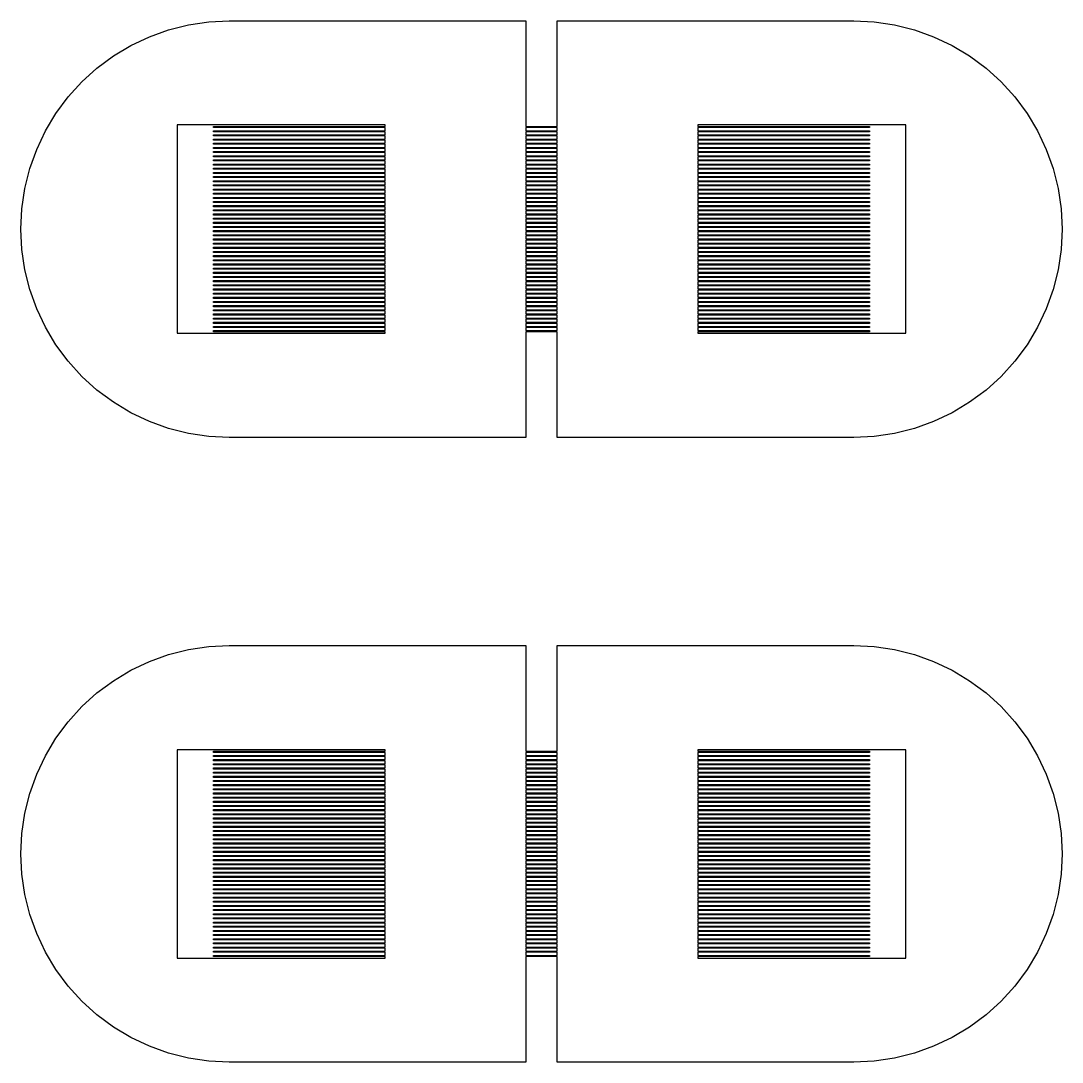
# Model space of a CAD drawing. Extents: x -16 to 83, y -18 to 83.
# Drawn here: x 36 to 46, y 18.5 to 28.5 of the extents above; entities that cross this region are included whole.
import ezdxf

# ---------------------------------------------------------------- set-up
doc = ezdxf.new("R2010")
doc.units = 0

msp = doc.modelspace()

# ---------------------------------------------------------------- linework, layer by layer
for p, q in [((37.804, 28.4904), (38, 28.5)), ((38, 28.5), (40.85, 28.5)), ((40.85, 28.5), (40.85, 27.485)), ((41.15, 27.485), (41.15, 28.5)), ((41.15, 28.5), (44, 28.5)), ((44, 28.5), (44.196, 28.4904)), ((37.2346, 28.3477), (37.4194, 28.4139)), ((37.4194, 28.4139), (37.6098, 28.4616)), ((37.6098, 28.4616), (37.804, 28.4904)), ((44.196, 28.4904), (44.3902, 28.4616)), ((44.3902, 28.4616), (44.5806, 28.4139)), ((44.5806, 28.4139), (44.7654, 28.3477)), ((37.0572, 28.2638), (37.2346, 28.3477)), ((44.7654, 28.3477), (44.9428, 28.2638)), ((36.8889, 28.1629), (37.0572, 28.2638)), ((44.9428, 28.2638), (45.1111, 28.1629)), ((36.7312, 28.046), (36.8889, 28.1629)), ((45.1111, 28.1629), (45.2688, 28.046)), ((36.5858, 27.9142), (36.7312, 28.046)), ((45.2688, 28.046), (45.4142, 27.9142)), ((36.454, 27.7688), (36.5858, 27.9142)), ((45.4142, 27.9142), (45.546, 27.7688)), ((36.3371, 27.6111), (36.454, 27.7688)), ((45.546, 27.7688), (45.6629, 27.6111)), ((36.2362, 27.4428), (36.3371, 27.6111)), ((45.6629, 27.6111), (45.7638, 27.4428)), ((39.5, 27.5), (37.5, 27.5)), ((37.5, 27.5), (37.5, 25.5)), ((39.5, 27.485), (39.5, 27.5)), ((44.5, 27.5), (42.5, 27.5)), ((42.5, 27.5), (42.5, 27.485)), ((44.5, 25.5), (44.5, 27.5)), ((36.1523, 27.2654), (36.2362, 27.4428)), ((37.85, 27.475), (37.85, 27.485)), ((37.85, 27.485), (39.5, 27.485)), ((39.5, 27.475), (37.85, 27.475)), ((37.85, 27.435), (37.85, 27.445)), ((37.85, 27.445), (39.5, 27.445)), ((39.5, 27.435), (37.85, 27.435)), ((37.85, 27.395), (37.85, 27.405)), ((37.85, 27.405), (39.5, 27.405)), ((39.5, 27.445), (39.5, 27.475)), ((39.5, 27.405), (39.5, 27.435)), ((40.85, 27.485), (41.15, 27.485)), ((41.15, 27.475), (40.85, 27.475)), ((40.85, 27.475), (40.85, 27.445)), ((40.85, 27.445), (41.15, 27.445)), ((41.15, 27.435), (40.85, 27.435)), ((40.85, 27.435), (40.85, 27.405)), ((40.85, 27.405), (41.15, 27.405)), ((41.15, 27.445), (41.15, 27.475)), ((41.15, 27.405), (41.15, 27.435)), ((42.5, 27.485), (44.15, 27.485)), ((44.15, 27.475), (42.5, 27.475)), ((42.5, 27.475), (42.5, 27.445)), ((42.5, 27.445), (44.15, 27.445)), ((44.15, 27.435), (42.5, 27.435)), ((42.5, 27.435), (42.5, 27.405)), ((42.5, 27.405), (44.15, 27.405)), ((44.15, 27.485), (44.15, 27.475)), ((44.15, 27.445), (44.15, 27.435)), ((44.15, 27.405), (44.15, 27.395)), ((45.7638, 27.4428), (45.8477, 27.2654)), ((39.5, 27.395), (37.85, 27.395)), ((37.85, 27.355), (37.85, 27.365)), ((37.85, 27.365), (39.5, 27.365)), ((39.5, 27.355), (37.85, 27.355)), ((37.85, 27.315), (37.85, 27.325)), ((37.85, 27.325), (39.5, 27.325)), ((39.5, 27.315), (37.85, 27.315)), ((39.5, 27.365), (39.5, 27.395)), ((39.5, 27.325), (39.5, 27.355)), ((39.5, 27.285), (39.5, 27.315)), ((41.15, 27.395), (40.85, 27.395)), ((40.85, 27.395), (40.85, 27.365)), ((40.85, 27.365), (41.15, 27.365)), ((41.15, 27.355), (40.85, 27.355)), ((40.85, 27.355), (40.85, 27.325)), ((40.85, 27.325), (41.15, 27.325)), ((41.15, 27.315), (40.85, 27.315)), ((40.85, 27.315), (40.85, 27.285)), ((41.15, 27.365), (41.15, 27.395)), ((41.15, 27.325), (41.15, 27.355)), ((41.15, 27.285), (41.15, 27.315)), ((44.15, 27.395), (42.5, 27.395)), ((42.5, 27.395), (42.5, 27.365)), ((42.5, 27.365), (44.15, 27.365)), ((44.15, 27.355), (42.5, 27.355)), ((42.5, 27.355), (42.5, 27.325)), ((42.5, 27.325), (44.15, 27.325)), ((44.15, 27.315), (42.5, 27.315)), ((42.5, 27.315), (42.5, 27.285)), ((44.15, 27.365), (44.15, 27.355)), ((44.15, 27.325), (44.15, 27.315)), ((36.0861, 27.0806), (36.1523, 27.2654)), ((37.85, 27.275), (37.85, 27.285)), ((37.85, 27.285), (39.5, 27.285)), ((39.5, 27.275), (37.85, 27.275)), ((37.85, 27.235), (37.85, 27.245)), ((37.85, 27.245), (39.5, 27.245)), ((39.5, 27.235), (37.85, 27.235)), ((37.85, 27.195), (37.85, 27.205)), ((37.85, 27.205), (39.5, 27.205)), ((39.5, 27.245), (39.5, 27.275)), ((39.5, 27.205), (39.5, 27.235)), ((40.85, 27.285), (41.15, 27.285)), ((41.15, 27.275), (40.85, 27.275)), ((40.85, 27.275), (40.85, 27.245)), ((40.85, 27.245), (41.15, 27.245)), ((41.15, 27.235), (40.85, 27.235)), ((40.85, 27.235), (40.85, 27.205)), ((40.85, 27.205), (41.15, 27.205)), ((41.15, 27.245), (41.15, 27.275)), ((41.15, 27.205), (41.15, 27.235)), ((42.5, 27.285), (44.15, 27.285)), ((44.15, 27.275), (42.5, 27.275)), ((42.5, 27.275), (42.5, 27.245)), ((42.5, 27.245), (44.15, 27.245)), ((44.15, 27.235), (42.5, 27.235)), ((42.5, 27.235), (42.5, 27.205)), ((42.5, 27.205), (44.15, 27.205)), ((44.15, 27.285), (44.15, 27.275)), ((44.15, 27.245), (44.15, 27.235)), ((44.15, 27.205), (44.15, 27.195)), ((45.8477, 27.2654), (45.9139, 27.0806)), ((39.5, 27.195), (37.85, 27.195)), ((37.85, 27.155), (37.85, 27.165)), ((37.85, 27.165), (39.5, 27.165)), ((39.5, 27.155), (37.85, 27.155)), ((37.85, 27.115), (37.85, 27.125)), ((37.85, 27.125), (39.5, 27.125)), ((39.5, 27.115), (37.85, 27.115)), ((39.5, 27.165), (39.5, 27.195)), ((39.5, 27.125), (39.5, 27.155)), ((39.5, 27.085), (39.5, 27.115)), ((41.15, 27.195), (40.85, 27.195)), ((40.85, 27.195), (40.85, 27.165)), ((40.85, 27.165), (41.15, 27.165)), ((41.15, 27.155), (40.85, 27.155)), ((40.85, 27.155), (40.85, 27.125)), ((40.85, 27.125), (41.15, 27.125)), ((41.15, 27.115), (40.85, 27.115)), ((40.85, 27.115), (40.85, 27.085)), ((41.15, 27.165), (41.15, 27.195)), ((41.15, 27.125), (41.15, 27.155)), ((41.15, 27.085), (41.15, 27.115)), ((44.15, 27.195), (42.5, 27.195)), ((42.5, 27.195), (42.5, 27.165)), ((42.5, 27.165), (44.15, 27.165)), ((44.15, 27.155), (42.5, 27.155)), ((42.5, 27.155), (42.5, 27.125)), ((42.5, 27.125), (44.15, 27.125)), ((44.15, 27.115), (42.5, 27.115)), ((42.5, 27.115), (42.5, 27.085)), ((44.15, 27.165), (44.15, 27.155)), ((44.15, 27.125), (44.15, 27.115)), ((36.0384, 26.8902), (36.0861, 27.0806)), ((37.85, 27.075), (37.85, 27.085)), ((37.85, 27.085), (39.5, 27.085)), ((39.5, 27.075), (37.85, 27.075)), ((37.85, 27.035), (37.85, 27.045)), ((37.85, 27.045), (39.5, 27.045)), ((39.5, 27.035), (37.85, 27.035)), ((37.85, 26.995), (37.85, 27.005)), ((37.85, 27.005), (39.5, 27.005)), ((39.5, 27.045), (39.5, 27.075)), ((39.5, 27.005), (39.5, 27.035)), ((40.85, 27.085), (41.15, 27.085)), ((41.15, 27.075), (40.85, 27.075)), ((40.85, 27.075), (40.85, 27.045)), ((40.85, 27.045), (41.15, 27.045)), ((41.15, 27.035), (40.85, 27.035)), ((40.85, 27.035), (40.85, 27.005)), ((40.85, 27.005), (41.15, 27.005)), ((41.15, 27.045), (41.15, 27.075)), ((41.15, 27.005), (41.15, 27.035)), ((42.5, 27.085), (44.15, 27.085)), ((44.15, 27.075), (42.5, 27.075)), ((42.5, 27.075), (42.5, 27.045)), ((42.5, 27.045), (44.15, 27.045)), ((44.15, 27.035), (42.5, 27.035)), ((42.5, 27.035), (42.5, 27.005)), ((42.5, 27.005), (44.15, 27.005)), ((44.15, 27.085), (44.15, 27.075)), ((44.15, 27.045), (44.15, 27.035)), ((44.15, 27.005), (44.15, 26.995)), ((45.9139, 27.0806), (45.9616, 26.8902)), ((39.5, 26.995), (37.85, 26.995)), ((37.85, 26.955), (37.85, 26.965)), ((37.85, 26.965), (39.5, 26.965)), ((39.5, 26.955), (37.85, 26.955)), ((37.85, 26.915), (37.85, 26.925)), ((37.85, 26.925), (39.5, 26.925)), ((39.5, 26.915), (37.85, 26.915)), ((39.5, 26.965), (39.5, 26.995)), ((39.5, 26.925), (39.5, 26.955)), ((39.5, 26.885), (39.5, 26.915)), ((41.15, 26.995), (40.85, 26.995)), ((40.85, 26.995), (40.85, 26.965)), ((40.85, 26.965), (41.15, 26.965)), ((41.15, 26.955), (40.85, 26.955)), ((40.85, 26.955), (40.85, 26.925)), ((40.85, 26.925), (41.15, 26.925)), ((41.15, 26.915), (40.85, 26.915)), ((40.85, 26.915), (40.85, 26.885)), ((41.15, 26.965), (41.15, 26.995)), ((41.15, 26.925), (41.15, 26.955)), ((41.15, 26.885), (41.15, 26.915)), ((44.15, 26.995), (42.5, 26.995)), ((42.5, 26.995), (42.5, 26.965)), ((42.5, 26.965), (44.15, 26.965)), ((44.15, 26.955), (42.5, 26.955)), ((42.5, 26.955), (42.5, 26.925)), ((42.5, 26.925), (44.15, 26.925)), ((44.15, 26.915), (42.5, 26.915)), ((42.5, 26.915), (42.5, 26.885)), ((44.15, 26.965), (44.15, 26.955)), ((44.15, 26.925), (44.15, 26.915)), ((36.0096, 26.696), (36.0384, 26.8902)), ((37.85, 26.875), (37.85, 26.885)), ((37.85, 26.885), (39.5, 26.885)), ((39.5, 26.875), (37.85, 26.875)), ((37.85, 26.835), (37.85, 26.845)), ((37.85, 26.845), (39.5, 26.845)), ((39.5, 26.835), (37.85, 26.835)), ((37.85, 26.795), (37.85, 26.805)), ((37.85, 26.805), (39.5, 26.805)), ((39.5, 26.845), (39.5, 26.875)), ((39.5, 26.805), (39.5, 26.835)), ((40.85, 26.885), (41.15, 26.885)), ((41.15, 26.875), (40.85, 26.875)), ((40.85, 26.875), (40.85, 26.845)), ((40.85, 26.845), (41.15, 26.845)), ((41.15, 26.835), (40.85, 26.835)), ((40.85, 26.835), (40.85, 26.805)), ((40.85, 26.805), (41.15, 26.805)), ((41.15, 26.845), (41.15, 26.875)), ((41.15, 26.805), (41.15, 26.835)), ((42.5, 26.885), (44.15, 26.885)), ((44.15, 26.875), (42.5, 26.875)), ((42.5, 26.875), (42.5, 26.845)), ((42.5, 26.845), (44.15, 26.845)), ((44.15, 26.835), (42.5, 26.835)), ((42.5, 26.835), (42.5, 26.805)), ((42.5, 26.805), (44.15, 26.805)), ((44.15, 26.885), (44.15, 26.875)), ((44.15, 26.845), (44.15, 26.835)), ((44.15, 26.805), (44.15, 26.795)), ((45.9616, 26.8902), (45.9904, 26.696)), ((39.5, 26.795), (37.85, 26.795)), ((37.85, 26.755), (37.85, 26.765)), ((37.85, 26.765), (39.5, 26.765)), ((39.5, 26.755), (37.85, 26.755)), ((37.85, 26.715), (37.85, 26.725)), ((37.85, 26.725), (39.5, 26.725)), ((39.5, 26.715), (37.85, 26.715)), ((39.5, 26.765), (39.5, 26.795)), ((39.5, 26.725), (39.5, 26.755)), ((39.5, 26.685), (39.5, 26.715)), ((41.15, 26.795), (40.85, 26.795)), ((40.85, 26.795), (40.85, 26.765)), ((40.85, 26.765), (41.15, 26.765)), ((41.15, 26.755), (40.85, 26.755)), ((40.85, 26.755), (40.85, 26.725)), ((40.85, 26.725), (41.15, 26.725)), ((41.15, 26.715), (40.85, 26.715)), ((40.85, 26.715), (40.85, 26.685)), ((41.15, 26.765), (41.15, 26.795)), ((41.15, 26.725), (41.15, 26.755)), ((41.15, 26.685), (41.15, 26.715)), ((44.15, 26.795), (42.5, 26.795)), ((42.5, 26.795), (42.5, 26.765)), ((42.5, 26.765), (44.15, 26.765)), ((44.15, 26.755), (42.5, 26.755)), ((42.5, 26.755), (42.5, 26.725)), ((42.5, 26.725), (44.15, 26.725)), ((44.15, 26.715), (42.5, 26.715)), ((42.5, 26.715), (42.5, 26.685)), ((44.15, 26.765), (44.15, 26.755)), ((44.15, 26.725), (44.15, 26.715)), ((36, 26.5), (36.0096, 26.696)), ((37.85, 26.675), (37.85, 26.685)), ((37.85, 26.685), (39.5, 26.685)), ((39.5, 26.675), (37.85, 26.675)), ((37.85, 26.635), (37.85, 26.645)), ((37.85, 26.645), (39.5, 26.645)), ((39.5, 26.635), (37.85, 26.635)), ((37.85, 26.595), (37.85, 26.605)), ((37.85, 26.605), (39.5, 26.605)), ((39.5, 26.645), (39.5, 26.675)), ((39.5, 26.605), (39.5, 26.635)), ((40.85, 26.685), (41.15, 26.685)), ((41.15, 26.675), (40.85, 26.675)), ((40.85, 26.675), (40.85, 26.645)), ((40.85, 26.645), (41.15, 26.645)), ((41.15, 26.635), (40.85, 26.635)), ((40.85, 26.635), (40.85, 26.605)), ((40.85, 26.605), (41.15, 26.605)), ((41.15, 26.645), (41.15, 26.675)), ((41.15, 26.605), (41.15, 26.635)), ((42.5, 26.685), (44.15, 26.685)), ((44.15, 26.675), (42.5, 26.675)), ((42.5, 26.675), (42.5, 26.645)), ((42.5, 26.645), (44.15, 26.645)), ((44.15, 26.635), (42.5, 26.635)), ((42.5, 26.635), (42.5, 26.605)), ((42.5, 26.605), (44.15, 26.605)), ((44.15, 26.685), (44.15, 26.675)), ((44.15, 26.645), (44.15, 26.635)), ((44.15, 26.605), (44.15, 26.595)), ((45.9904, 26.696), (46, 26.5)), ((36.0096, 26.304), (36, 26.5)), ((39.5, 26.595), (37.85, 26.595)), ((37.85, 26.555), (37.85, 26.565)), ((37.85, 26.565), (39.5, 26.565)), ((39.5, 26.555), (37.85, 26.555)), ((37.85, 26.515), (37.85, 26.525)), ((37.85, 26.525), (39.5, 26.525)), ((39.5, 26.515), (37.85, 26.515)), ((39.5, 26.565), (39.5, 26.595)), ((39.5, 26.525), (39.5, 26.555)), ((39.5, 26.485), (39.5, 26.515)), ((41.15, 26.595), (40.85, 26.595)), ((40.85, 26.595), (40.85, 26.565)), ((40.85, 26.565), (41.15, 26.565)), ((41.15, 26.555), (40.85, 26.555)), ((40.85, 26.555), (40.85, 26.525)), ((40.85, 26.525), (41.15, 26.525)), ((41.15, 26.515), (40.85, 26.515)), ((40.85, 26.515), (40.85, 26.485)), ((41.15, 26.565), (41.15, 26.595)), ((41.15, 26.525), (41.15, 26.555)), ((41.15, 26.485), (41.15, 26.515)), ((44.15, 26.595), (42.5, 26.595)), ((42.5, 26.595), (42.5, 26.565)), ((42.5, 26.565), (44.15, 26.565)), ((44.15, 26.555), (42.5, 26.555)), ((42.5, 26.555), (42.5, 26.525)), ((42.5, 26.525), (44.15, 26.525)), ((44.15, 26.515), (42.5, 26.515)), ((42.5, 26.515), (42.5, 26.485)), ((44.15, 26.565), (44.15, 26.555)), ((44.15, 26.525), (44.15, 26.515)), ((46, 26.5), (45.9904, 26.304)), ((37.85, 26.475), (37.85, 26.485)), ((37.85, 26.485), (39.5, 26.485)), ((39.5, 26.475), (37.85, 26.475)), ((37.85, 26.435), (37.85, 26.445)), ((37.85, 26.445), (39.5, 26.445)), ((39.5, 26.435), (37.85, 26.435)), ((37.85, 26.395), (37.85, 26.405)), ((37.85, 26.405), (39.5, 26.405)), ((39.5, 26.445), (39.5, 26.475)), ((39.5, 26.405), (39.5, 26.435)), ((40.85, 26.485), (41.15, 26.485)), ((41.15, 26.475), (40.85, 26.475)), ((40.85, 26.475), (40.85, 26.445)), ((40.85, 26.445), (41.15, 26.445)), ((41.15, 26.435), (40.85, 26.435)), ((40.85, 26.435), (40.85, 26.405)), ((40.85, 26.405), (41.15, 26.405)), ((41.15, 26.445), (41.15, 26.475)), ((41.15, 26.405), (41.15, 26.435)), ((42.5, 26.485), (44.15, 26.485)), ((44.15, 26.475), (42.5, 26.475)), ((42.5, 26.475), (42.5, 26.445)), ((42.5, 26.445), (44.15, 26.445)), ((44.15, 26.435), (42.5, 26.435)), ((42.5, 26.435), (42.5, 26.405)), ((42.5, 26.405), (44.15, 26.405)), ((44.15, 26.485), (44.15, 26.475)), ((44.15, 26.445), (44.15, 26.435)), ((44.15, 26.405), (44.15, 26.395)), ((36.0384, 26.1098), (36.0096, 26.304)), ((39.5, 26.395), (37.85, 26.395)), ((37.85, 26.355), (37.85, 26.365)), ((37.85, 26.365), (39.5, 26.365)), ((39.5, 26.355), (37.85, 26.355)), ((37.85, 26.315), (37.85, 26.325)), ((37.85, 26.325), (39.5, 26.325)), ((39.5, 26.315), (37.85, 26.315)), ((39.5, 26.365), (39.5, 26.395)), ((39.5, 26.325), (39.5, 26.355)), ((39.5, 26.285), (39.5, 26.315)), ((41.15, 26.395), (40.85, 26.395)), ((40.85, 26.395), (40.85, 26.365)), ((40.85, 26.365), (41.15, 26.365)), ((41.15, 26.355), (40.85, 26.355)), ((40.85, 26.355), (40.85, 26.325)), ((40.85, 26.325), (41.15, 26.325)), ((41.15, 26.315), (40.85, 26.315)), ((40.85, 26.315), (40.85, 26.285)), ((41.15, 26.365), (41.15, 26.395)), ((41.15, 26.325), (41.15, 26.355)), ((41.15, 26.285), (41.15, 26.315)), ((44.15, 26.395), (42.5, 26.395)), ((42.5, 26.395), (42.5, 26.365)), ((42.5, 26.365), (44.15, 26.365)), ((44.15, 26.355), (42.5, 26.355)), ((42.5, 26.355), (42.5, 26.325)), ((42.5, 26.325), (44.15, 26.325)), ((44.15, 26.315), (42.5, 26.315)), ((42.5, 26.315), (42.5, 26.285)), ((44.15, 26.365), (44.15, 26.355)), ((44.15, 26.325), (44.15, 26.315)), ((45.9904, 26.304), (45.9616, 26.1098)), ((37.85, 26.275), (37.85, 26.285)), ((37.85, 26.285), (39.5, 26.285)), ((39.5, 26.275), (37.85, 26.275)), ((37.85, 26.235), (37.85, 26.245)), ((37.85, 26.245), (39.5, 26.245)), ((39.5, 26.235), (37.85, 26.235)), ((37.85, 26.195), (37.85, 26.205)), ((37.85, 26.205), (39.5, 26.205)), ((39.5, 26.245), (39.5, 26.275)), ((39.5, 26.205), (39.5, 26.235)), ((40.85, 26.285), (41.15, 26.285)), ((41.15, 26.275), (40.85, 26.275)), ((40.85, 26.275), (40.85, 26.245)), ((40.85, 26.245), (41.15, 26.245)), ((41.15, 26.235), (40.85, 26.235)), ((40.85, 26.235), (40.85, 26.205)), ((40.85, 26.205), (41.15, 26.205)), ((41.15, 26.245), (41.15, 26.275)), ((41.15, 26.205), (41.15, 26.235)), ((42.5, 26.285), (44.15, 26.285)), ((44.15, 26.275), (42.5, 26.275)), ((42.5, 26.275), (42.5, 26.245)), ((42.5, 26.245), (44.15, 26.245)), ((44.15, 26.235), (42.5, 26.235)), ((42.5, 26.235), (42.5, 26.205)), ((42.5, 26.205), (44.15, 26.205)), ((44.15, 26.285), (44.15, 26.275)), ((44.15, 26.245), (44.15, 26.235)), ((44.15, 26.205), (44.15, 26.195)), ((36.0861, 25.9194), (36.0384, 26.1098)), ((39.5, 26.195), (37.85, 26.195)), ((37.85, 26.155), (37.85, 26.165)), ((37.85, 26.165), (39.5, 26.165)), ((39.5, 26.155), (37.85, 26.155)), ((37.85, 26.115), (37.85, 26.125)), ((37.85, 26.125), (39.5, 26.125)), ((39.5, 26.115), (37.85, 26.115)), ((39.5, 26.165), (39.5, 26.195)), ((39.5, 26.125), (39.5, 26.155)), ((39.5, 26.085), (39.5, 26.115)), ((41.15, 26.195), (40.85, 26.195)), ((40.85, 26.195), (40.85, 26.165)), ((40.85, 26.165), (41.15, 26.165)), ((41.15, 26.155), (40.85, 26.155)), ((40.85, 26.155), (40.85, 26.125)), ((40.85, 26.125), (41.15, 26.125)), ((41.15, 26.115), (40.85, 26.115)), ((40.85, 26.115), (40.85, 26.085)), ((41.15, 26.165), (41.15, 26.195)), ((41.15, 26.125), (41.15, 26.155)), ((41.15, 26.085), (41.15, 26.115)), ((44.15, 26.195), (42.5, 26.195)), ((42.5, 26.195), (42.5, 26.165)), ((42.5, 26.165), (44.15, 26.165)), ((44.15, 26.155), (42.5, 26.155)), ((42.5, 26.155), (42.5, 26.125)), ((42.5, 26.125), (44.15, 26.125)), ((44.15, 26.115), (42.5, 26.115)), ((42.5, 26.115), (42.5, 26.085)), ((44.15, 26.165), (44.15, 26.155)), ((44.15, 26.125), (44.15, 26.115)), ((45.9616, 26.1098), (45.9139, 25.9194)), ((37.85, 26.075), (37.85, 26.085)), ((37.85, 26.085), (39.5, 26.085)), ((39.5, 26.075), (37.85, 26.075)), ((37.85, 26.035), (37.85, 26.045)), ((37.85, 26.045), (39.5, 26.045)), ((39.5, 26.035), (37.85, 26.035)), ((37.85, 25.995), (37.85, 26.005)), ((37.85, 26.005), (39.5, 26.005)), ((39.5, 26.045), (39.5, 26.075)), ((39.5, 26.005), (39.5, 26.035)), ((40.85, 26.085), (41.15, 26.085)), ((41.15, 26.075), (40.85, 26.075)), ((40.85, 26.075), (40.85, 26.045)), ((40.85, 26.045), (41.15, 26.045)), ((41.15, 26.035), (40.85, 26.035)), ((40.85, 26.035), (40.85, 26.005)), ((40.85, 26.005), (41.15, 26.005)), ((41.15, 26.045), (41.15, 26.075)), ((41.15, 26.005), (41.15, 26.035)), ((42.5, 26.085), (44.15, 26.085)), ((44.15, 26.075), (42.5, 26.075)), ((42.5, 26.075), (42.5, 26.045)), ((42.5, 26.045), (44.15, 26.045)), ((44.15, 26.035), (42.5, 26.035)), ((42.5, 26.035), (42.5, 26.005)), ((42.5, 26.005), (44.15, 26.005)), ((44.15, 26.085), (44.15, 26.075)), ((44.15, 26.045), (44.15, 26.035)), ((44.15, 26.005), (44.15, 25.995)), ((36.1523, 25.7346), (36.0861, 25.9194)), ((39.5, 25.995), (37.85, 25.995)), ((37.85, 25.955), (37.85, 25.965)), ((37.85, 25.965), (39.5, 25.965)), ((39.5, 25.955), (37.85, 25.955)), ((37.85, 25.915), (37.85, 25.925)), ((37.85, 25.925), (39.5, 25.925)), ((39.5, 25.915), (37.85, 25.915)), ((39.5, 25.965), (39.5, 25.995)), ((39.5, 25.925), (39.5, 25.955)), ((39.5, 25.885), (39.5, 25.915)), ((41.15, 25.995), (40.85, 25.995)), ((40.85, 25.995), (40.85, 25.965)), ((40.85, 25.965), (41.15, 25.965)), ((41.15, 25.955), (40.85, 25.955)), ((40.85, 25.955), (40.85, 25.925)), ((40.85, 25.925), (41.15, 25.925)), ((41.15, 25.915), (40.85, 25.915)), ((40.85, 25.915), (40.85, 25.885)), ((41.15, 25.965), (41.15, 25.995)), ((41.15, 25.925), (41.15, 25.955)), ((41.15, 25.885), (41.15, 25.915)), ((44.15, 25.995), (42.5, 25.995)), ((42.5, 25.995), (42.5, 25.965)), ((42.5, 25.965), (44.15, 25.965)), ((44.15, 25.955), (42.5, 25.955)), ((42.5, 25.955), (42.5, 25.925)), ((42.5, 25.925), (44.15, 25.925)), ((44.15, 25.915), (42.5, 25.915)), ((42.5, 25.915), (42.5, 25.885)), ((44.15, 25.965), (44.15, 25.955)), ((44.15, 25.925), (44.15, 25.915)), ((45.9139, 25.9194), (45.8477, 25.7346)), ((37.85, 25.875), (37.85, 25.885)), ((37.85, 25.885), (39.5, 25.885)), ((39.5, 25.875), (37.85, 25.875)), ((37.85, 25.835), (37.85, 25.845)), ((37.85, 25.845), (39.5, 25.845)), ((39.5, 25.835), (37.85, 25.835)), ((37.85, 25.795), (37.85, 25.805)), ((37.85, 25.805), (39.5, 25.805)), ((39.5, 25.845), (39.5, 25.875)), ((39.5, 25.805), (39.5, 25.835)), ((40.85, 25.885), (41.15, 25.885)), ((41.15, 25.875), (40.85, 25.875)), ((40.85, 25.875), (40.85, 25.845)), ((40.85, 25.845), (41.15, 25.845)), ((41.15, 25.835), (40.85, 25.835)), ((40.85, 25.835), (40.85, 25.805)), ((40.85, 25.805), (41.15, 25.805)), ((41.15, 25.845), (41.15, 25.875)), ((41.15, 25.805), (41.15, 25.835)), ((42.5, 25.885), (44.15, 25.885)), ((44.15, 25.875), (42.5, 25.875)), ((42.5, 25.875), (42.5, 25.845)), ((42.5, 25.845), (44.15, 25.845)), ((44.15, 25.835), (42.5, 25.835)), ((42.5, 25.835), (42.5, 25.805)), ((42.5, 25.805), (44.15, 25.805)), ((44.15, 25.885), (44.15, 25.875)), ((44.15, 25.845), (44.15, 25.835)), ((44.15, 25.805), (44.15, 25.795)), ((36.2362, 25.5572), (36.1523, 25.7346)), ((39.5, 25.795), (37.85, 25.795)), ((37.85, 25.755), (37.85, 25.765)), ((37.85, 25.765), (39.5, 25.765)), ((39.5, 25.755), (37.85, 25.755)), ((37.85, 25.715), (37.85, 25.725)), ((37.85, 25.725), (39.5, 25.725)), ((39.5, 25.715), (37.85, 25.715)), ((39.5, 25.765), (39.5, 25.795)), ((39.5, 25.725), (39.5, 25.755)), ((39.5, 25.685), (39.5, 25.715)), ((41.15, 25.795), (40.85, 25.795)), ((40.85, 25.795), (40.85, 25.765)), ((40.85, 25.765), (41.15, 25.765)), ((41.15, 25.755), (40.85, 25.755)), ((40.85, 25.755), (40.85, 25.725)), ((40.85, 25.725), (41.15, 25.725)), ((41.15, 25.715), (40.85, 25.715)), ((40.85, 25.715), (40.85, 25.685)), ((41.15, 25.765), (41.15, 25.795)), ((41.15, 25.725), (41.15, 25.755)), ((41.15, 25.685), (41.15, 25.715)), ((44.15, 25.795), (42.5, 25.795)), ((42.5, 25.795), (42.5, 25.765)), ((42.5, 25.765), (44.15, 25.765)), ((44.15, 25.755), (42.5, 25.755)), ((42.5, 25.755), (42.5, 25.725)), ((42.5, 25.725), (44.15, 25.725)), ((44.15, 25.715), (42.5, 25.715)), ((42.5, 25.715), (42.5, 25.685)), ((44.15, 25.765), (44.15, 25.755)), ((44.15, 25.725), (44.15, 25.715)), ((45.8477, 25.7346), (45.7638, 25.5572)), ((37.85, 25.675), (37.85, 25.685)), ((37.85, 25.685), (39.5, 25.685)), ((39.5, 25.675), (37.85, 25.675)), ((37.85, 25.635), (37.85, 25.645)), ((37.85, 25.645), (39.5, 25.645)), ((39.5, 25.635), (37.85, 25.635)), ((37.85, 25.595), (37.85, 25.605)), ((37.85, 25.605), (39.5, 25.605)), ((39.5, 25.645), (39.5, 25.675)), ((39.5, 25.605), (39.5, 25.635)), ((40.85, 25.685), (41.15, 25.685)), ((41.15, 25.675), (40.85, 25.675)), ((40.85, 25.675), (40.85, 25.645)), ((40.85, 25.645), (41.15, 25.645)), ((41.15, 25.635), (40.85, 25.635)), ((40.85, 25.635), (40.85, 25.605)), ((40.85, 25.605), (41.15, 25.605)), ((41.15, 25.645), (41.15, 25.675)), ((41.15, 25.605), (41.15, 25.635)), ((42.5, 25.685), (44.15, 25.685)), ((44.15, 25.675), (42.5, 25.675)), ((42.5, 25.675), (42.5, 25.645)), ((42.5, 25.645), (44.15, 25.645)), ((44.15, 25.635), (42.5, 25.635)), ((42.5, 25.635), (42.5, 25.605)), ((42.5, 25.605), (44.15, 25.605)), ((44.15, 25.685), (44.15, 25.675)), ((44.15, 25.645), (44.15, 25.635)), ((44.15, 25.605), (44.15, 25.595)), ((36.3371, 25.3889), (36.2362, 25.5572)), ((37.5, 25.5), (39.5, 25.5)), ((39.5, 25.595), (37.85, 25.595)), ((37.85, 25.555), (37.85, 25.565)), ((37.85, 25.565), (39.5, 25.565)), ((39.5, 25.555), (37.85, 25.555)), ((37.85, 25.515), (37.85, 25.525)), ((37.85, 25.525), (39.5, 25.525)), ((39.5, 25.515), (37.85, 25.515)), ((39.5, 25.565), (39.5, 25.595)), ((39.5, 25.525), (39.5, 25.555)), ((39.5, 25.5), (39.5, 25.515)), ((41.15, 25.595), (40.85, 25.595)), ((40.85, 25.595), (40.85, 25.565)), ((40.85, 25.565), (41.15, 25.565)), ((41.15, 25.555), (40.85, 25.555)), ((40.85, 25.555), (40.85, 25.525)), ((40.85, 25.525), (41.15, 25.525)), ((41.15, 25.515), (40.85, 25.515)), ((40.85, 25.515), (40.85, 24.5)), ((41.15, 25.565), (41.15, 25.595)), ((41.15, 25.525), (41.15, 25.555)), ((41.15, 24.5), (41.15, 25.515)), ((44.15, 25.595), (42.5, 25.595)), ((42.5, 25.595), (42.5, 25.565)), ((42.5, 25.565), (44.15, 25.565)), ((44.15, 25.555), (42.5, 25.555)), ((42.5, 25.555), (42.5, 25.525)), ((42.5, 25.525), (44.15, 25.525)), ((44.15, 25.515), (42.5, 25.515)), ((42.5, 25.515), (42.5, 25.5)), ((42.5, 25.5), (44.5, 25.5)), ((44.15, 25.565), (44.15, 25.555)), ((44.15, 25.525), (44.15, 25.515)), ((45.7638, 25.5572), (45.6629, 25.3889)), ((36.454, 25.2312), (36.3371, 25.3889)), ((45.6629, 25.3889), (45.546, 25.2312)), ((36.5858, 25.0858), (36.454, 25.2312)), ((45.546, 25.2312), (45.4142, 25.0858)), ((36.7312, 24.954), (36.5858, 25.0858)), ((45.4142, 25.0858), (45.2688, 24.954)), ((36.8889, 24.8371), (36.7312, 24.954)), ((45.2688, 24.954), (45.1111, 24.8371)), ((37.0572, 24.7362), (36.8889, 24.8371)), ((45.1111, 24.8371), (44.9428, 24.7362)), ((37.2346, 24.6523), (37.0572, 24.7362)), ((44.9428, 24.7362), (44.7654, 24.6523)), ((37.4194, 24.5861), (37.2346, 24.6523)), ((44.7654, 24.6523), (44.5806, 24.5861)), ((37.6098, 24.5384), (37.4194, 24.5861)), ((37.804, 24.5096), (37.6098, 24.5384)), ((38, 24.5), (37.804, 24.5096)), ((40.85, 24.5), (38, 24.5)), ((44, 24.5), (41.15, 24.5)), ((44.196, 24.5096), (44, 24.5)), ((44.3902, 24.5384), (44.196, 24.5096)), ((44.5806, 24.5861), (44.3902, 24.5384)), ((37.804, 22.4904), (38, 22.5)), ((38, 22.5), (40.85, 22.5)), ((40.85, 22.5), (40.85, 21.485)), ((41.15, 21.485), (41.15, 22.5)), ((41.15, 22.5), (44, 22.5)), ((44, 22.5), (44.196, 22.4904)), ((37.2346, 22.3477), (37.4194, 22.4139)), ((37.4194, 22.4139), (37.6098, 22.4616)), ((37.6098, 22.4616), (37.804, 22.4904)), ((44.196, 22.4904), (44.3902, 22.4616)), ((44.3902, 22.4616), (44.5806, 22.4139)), ((44.5806, 22.4139), (44.7654, 22.3477)), ((37.0572, 22.2638), (37.2346, 22.3477)), ((44.7654, 22.3477), (44.9428, 22.2638)), ((36.8889, 22.1629), (37.0572, 22.2638)), ((44.9428, 22.2638), (45.1111, 22.1629)), ((36.7312, 22.046), (36.8889, 22.1629)), ((45.1111, 22.1629), (45.2688, 22.046)), ((36.5858, 21.9142), (36.7312, 22.046)), ((45.2688, 22.046), (45.4142, 21.9142)), ((36.454, 21.7688), (36.5858, 21.9142)), ((45.4142, 21.9142), (45.546, 21.7688)), ((36.3371, 21.6111), (36.454, 21.7688)), ((45.546, 21.7688), (45.6629, 21.6111)), ((36.2362, 21.4428), (36.3371, 21.6111)), ((45.6629, 21.6111), (45.7638, 21.4428)), ((39.5, 21.5), (37.5, 21.5)), ((37.5, 21.5), (37.5, 19.5)), ((39.5, 21.485), (39.5, 21.5)), ((44.5, 21.5), (42.5, 21.5)), ((42.5, 21.5), (42.5, 21.485)), ((44.5, 19.5), (44.5, 21.5)), ((36.1523, 21.2654), (36.2362, 21.4428)), ((37.85, 21.475), (37.85, 21.485)), ((37.85, 21.485), (39.5, 21.485)), ((39.5, 21.475), (37.85, 21.475)), ((37.85, 21.435), (37.85, 21.445)), ((37.85, 21.445), (39.5, 21.445)), ((39.5, 21.435), (37.85, 21.435)), ((37.85, 21.395), (37.85, 21.405)), ((37.85, 21.405), (39.5, 21.405)), ((39.5, 21.445), (39.5, 21.475)), ((39.5, 21.405), (39.5, 21.435)), ((40.85, 21.485), (41.15, 21.485)), ((41.15, 21.475), (40.85, 21.475)), ((40.85, 21.475), (40.85, 21.445)), ((40.85, 21.445), (41.15, 21.445)), ((41.15, 21.435), (40.85, 21.435)), ((40.85, 21.435), (40.85, 21.405)), ((40.85, 21.405), (41.15, 21.405)), ((41.15, 21.445), (41.15, 21.475)), ((41.15, 21.405), (41.15, 21.435)), ((42.5, 21.485), (44.15, 21.485)), ((44.15, 21.475), (42.5, 21.475)), ((42.5, 21.475), (42.5, 21.445)), ((42.5, 21.445), (44.15, 21.445)), ((44.15, 21.435), (42.5, 21.435)), ((42.5, 21.435), (42.5, 21.405)), ((42.5, 21.405), (44.15, 21.405)), ((44.15, 21.485), (44.15, 21.475)), ((44.15, 21.445), (44.15, 21.435)), ((44.15, 21.405), (44.15, 21.395)), ((45.7638, 21.4428), (45.8477, 21.2654)), ((39.5, 21.395), (37.85, 21.395)), ((37.85, 21.355), (37.85, 21.365)), ((37.85, 21.365), (39.5, 21.365)), ((39.5, 21.355), (37.85, 21.355)), ((37.85, 21.315), (37.85, 21.325)), ((37.85, 21.325), (39.5, 21.325)), ((39.5, 21.315), (37.85, 21.315)), ((39.5, 21.365), (39.5, 21.395)), ((39.5, 21.325), (39.5, 21.355)), ((39.5, 21.285), (39.5, 21.315)), ((41.15, 21.395), (40.85, 21.395)), ((40.85, 21.395), (40.85, 21.365)), ((40.85, 21.365), (41.15, 21.365)), ((41.15, 21.355), (40.85, 21.355)), ((40.85, 21.355), (40.85, 21.325)), ((40.85, 21.325), (41.15, 21.325)), ((41.15, 21.315), (40.85, 21.315)), ((40.85, 21.315), (40.85, 21.285)), ((41.15, 21.365), (41.15, 21.395)), ((41.15, 21.325), (41.15, 21.355)), ((41.15, 21.285), (41.15, 21.315)), ((44.15, 21.395), (42.5, 21.395)), ((42.5, 21.395), (42.5, 21.365)), ((42.5, 21.365), (44.15, 21.365)), ((44.15, 21.355), (42.5, 21.355)), ((42.5, 21.355), (42.5, 21.325)), ((42.5, 21.325), (44.15, 21.325)), ((44.15, 21.315), (42.5, 21.315)), ((42.5, 21.315), (42.5, 21.285)), ((44.15, 21.365), (44.15, 21.355)), ((44.15, 21.325), (44.15, 21.315)), ((36.0861, 21.0806), (36.1523, 21.2654)), ((37.85, 21.275), (37.85, 21.285)), ((37.85, 21.285), (39.5, 21.285)), ((39.5, 21.275), (37.85, 21.275)), ((37.85, 21.235), (37.85, 21.245)), ((37.85, 21.245), (39.5, 21.245)), ((39.5, 21.235), (37.85, 21.235)), ((37.85, 21.195), (37.85, 21.205)), ((37.85, 21.205), (39.5, 21.205)), ((39.5, 21.245), (39.5, 21.275)), ((39.5, 21.205), (39.5, 21.235)), ((40.85, 21.285), (41.15, 21.285)), ((41.15, 21.275), (40.85, 21.275)), ((40.85, 21.275), (40.85, 21.245)), ((40.85, 21.245), (41.15, 21.245)), ((41.15, 21.235), (40.85, 21.235)), ((40.85, 21.235), (40.85, 21.205)), ((40.85, 21.205), (41.15, 21.205)), ((41.15, 21.245), (41.15, 21.275)), ((41.15, 21.205), (41.15, 21.235)), ((42.5, 21.285), (44.15, 21.285)), ((44.15, 21.275), (42.5, 21.275)), ((42.5, 21.275), (42.5, 21.245)), ((42.5, 21.245), (44.15, 21.245)), ((44.15, 21.235), (42.5, 21.235)), ((42.5, 21.235), (42.5, 21.205)), ((42.5, 21.205), (44.15, 21.205)), ((44.15, 21.285), (44.15, 21.275)), ((44.15, 21.245), (44.15, 21.235)), ((44.15, 21.205), (44.15, 21.195)), ((45.8477, 21.2654), (45.9139, 21.0806)), ((39.5, 21.195), (37.85, 21.195)), ((37.85, 21.155), (37.85, 21.165)), ((37.85, 21.165), (39.5, 21.165)), ((39.5, 21.155), (37.85, 21.155)), ((37.85, 21.115), (37.85, 21.125)), ((37.85, 21.125), (39.5, 21.125)), ((39.5, 21.115), (37.85, 21.115)), ((39.5, 21.165), (39.5, 21.195)), ((39.5, 21.125), (39.5, 21.155)), ((39.5, 21.085), (39.5, 21.115)), ((41.15, 21.195), (40.85, 21.195)), ((40.85, 21.195), (40.85, 21.165)), ((40.85, 21.165), (41.15, 21.165)), ((41.15, 21.155), (40.85, 21.155)), ((40.85, 21.155), (40.85, 21.125)), ((40.85, 21.125), (41.15, 21.125)), ((41.15, 21.115), (40.85, 21.115)), ((40.85, 21.115), (40.85, 21.085)), ((41.15, 21.165), (41.15, 21.195)), ((41.15, 21.125), (41.15, 21.155)), ((41.15, 21.085), (41.15, 21.115)), ((44.15, 21.195), (42.5, 21.195)), ((42.5, 21.195), (42.5, 21.165)), ((42.5, 21.165), (44.15, 21.165)), ((44.15, 21.155), (42.5, 21.155)), ((42.5, 21.155), (42.5, 21.125)), ((42.5, 21.125), (44.15, 21.125)), ((44.15, 21.115), (42.5, 21.115)), ((42.5, 21.115), (42.5, 21.085)), ((44.15, 21.165), (44.15, 21.155)), ((44.15, 21.125), (44.15, 21.115)), ((36.0384, 20.8902), (36.0861, 21.0806)), ((37.85, 21.075), (37.85, 21.085)), ((37.85, 21.085), (39.5, 21.085)), ((39.5, 21.075), (37.85, 21.075)), ((37.85, 21.035), (37.85, 21.045)), ((37.85, 21.045), (39.5, 21.045)), ((39.5, 21.035), (37.85, 21.035)), ((37.85, 20.995), (37.85, 21.005)), ((37.85, 21.005), (39.5, 21.005)), ((39.5, 21.045), (39.5, 21.075)), ((39.5, 21.005), (39.5, 21.035)), ((40.85, 21.085), (41.15, 21.085)), ((41.15, 21.075), (40.85, 21.075)), ((40.85, 21.075), (40.85, 21.045)), ((40.85, 21.045), (41.15, 21.045)), ((41.15, 21.035), (40.85, 21.035)), ((40.85, 21.035), (40.85, 21.005)), ((40.85, 21.005), (41.15, 21.005)), ((41.15, 21.045), (41.15, 21.075)), ((41.15, 21.005), (41.15, 21.035)), ((42.5, 21.085), (44.15, 21.085)), ((44.15, 21.075), (42.5, 21.075)), ((42.5, 21.075), (42.5, 21.045)), ((42.5, 21.045), (44.15, 21.045)), ((44.15, 21.035), (42.5, 21.035)), ((42.5, 21.035), (42.5, 21.005)), ((42.5, 21.005), (44.15, 21.005)), ((44.15, 21.085), (44.15, 21.075)), ((44.15, 21.045), (44.15, 21.035)), ((44.15, 21.005), (44.15, 20.995)), ((45.9139, 21.0806), (45.9616, 20.8902)), ((39.5, 20.995), (37.85, 20.995)), ((37.85, 20.955), (37.85, 20.965)), ((37.85, 20.965), (39.5, 20.965)), ((39.5, 20.955), (37.85, 20.955)), ((37.85, 20.915), (37.85, 20.925)), ((37.85, 20.925), (39.5, 20.925)), ((39.5, 20.915), (37.85, 20.915)), ((39.5, 20.965), (39.5, 20.995)), ((39.5, 20.925), (39.5, 20.955)), ((39.5, 20.885), (39.5, 20.915)), ((41.15, 20.995), (40.85, 20.995)), ((40.85, 20.995), (40.85, 20.965)), ((40.85, 20.965), (41.15, 20.965)), ((41.15, 20.955), (40.85, 20.955)), ((40.85, 20.955), (40.85, 20.925)), ((40.85, 20.925), (41.15, 20.925)), ((41.15, 20.915), (40.85, 20.915)), ((40.85, 20.915), (40.85, 20.885)), ((41.15, 20.965), (41.15, 20.995)), ((41.15, 20.925), (41.15, 20.955)), ((41.15, 20.885), (41.15, 20.915)), ((44.15, 20.995), (42.5, 20.995)), ((42.5, 20.995), (42.5, 20.965)), ((42.5, 20.965), (44.15, 20.965)), ((44.15, 20.955), (42.5, 20.955)), ((42.5, 20.955), (42.5, 20.925)), ((42.5, 20.925), (44.15, 20.925)), ((44.15, 20.915), (42.5, 20.915)), ((42.5, 20.915), (42.5, 20.885)), ((44.15, 20.965), (44.15, 20.955)), ((44.15, 20.925), (44.15, 20.915)), ((36.0096, 20.696), (36.0384, 20.8902)), ((37.85, 20.875), (37.85, 20.885)), ((37.85, 20.885), (39.5, 20.885)), ((39.5, 20.875), (37.85, 20.875)), ((37.85, 20.835), (37.85, 20.845)), ((37.85, 20.845), (39.5, 20.845)), ((39.5, 20.835), (37.85, 20.835)), ((37.85, 20.795), (37.85, 20.805)), ((37.85, 20.805), (39.5, 20.805)), ((39.5, 20.845), (39.5, 20.875)), ((39.5, 20.805), (39.5, 20.835)), ((40.85, 20.885), (41.15, 20.885)), ((41.15, 20.875), (40.85, 20.875)), ((40.85, 20.875), (40.85, 20.845)), ((40.85, 20.845), (41.15, 20.845)), ((41.15, 20.835), (40.85, 20.835)), ((40.85, 20.835), (40.85, 20.805)), ((40.85, 20.805), (41.15, 20.805)), ((41.15, 20.845), (41.15, 20.875)), ((41.15, 20.805), (41.15, 20.835)), ((42.5, 20.885), (44.15, 20.885)), ((44.15, 20.875), (42.5, 20.875)), ((42.5, 20.875), (42.5, 20.845)), ((42.5, 20.845), (44.15, 20.845)), ((44.15, 20.835), (42.5, 20.835)), ((42.5, 20.835), (42.5, 20.805)), ((42.5, 20.805), (44.15, 20.805)), ((44.15, 20.885), (44.15, 20.875)), ((44.15, 20.845), (44.15, 20.835)), ((44.15, 20.805), (44.15, 20.795)), ((45.9616, 20.8902), (45.9904, 20.696)), ((39.5, 20.795), (37.85, 20.795)), ((37.85, 20.755), (37.85, 20.765)), ((37.85, 20.765), (39.5, 20.765)), ((39.5, 20.755), (37.85, 20.755)), ((37.85, 20.715), (37.85, 20.725)), ((37.85, 20.725), (39.5, 20.725)), ((39.5, 20.715), (37.85, 20.715)), ((39.5, 20.765), (39.5, 20.795)), ((39.5, 20.725), (39.5, 20.755)), ((39.5, 20.685), (39.5, 20.715)), ((41.15, 20.795), (40.85, 20.795)), ((40.85, 20.795), (40.85, 20.765)), ((40.85, 20.765), (41.15, 20.765)), ((41.15, 20.755), (40.85, 20.755)), ((40.85, 20.755), (40.85, 20.725)), ((40.85, 20.725), (41.15, 20.725)), ((41.15, 20.715), (40.85, 20.715)), ((40.85, 20.715), (40.85, 20.685)), ((41.15, 20.765), (41.15, 20.795)), ((41.15, 20.725), (41.15, 20.755)), ((41.15, 20.685), (41.15, 20.715)), ((44.15, 20.795), (42.5, 20.795)), ((42.5, 20.795), (42.5, 20.765)), ((42.5, 20.765), (44.15, 20.765)), ((44.15, 20.755), (42.5, 20.755)), ((42.5, 20.755), (42.5, 20.725)), ((42.5, 20.725), (44.15, 20.725)), ((44.15, 20.715), (42.5, 20.715)), ((42.5, 20.715), (42.5, 20.685)), ((44.15, 20.765), (44.15, 20.755)), ((44.15, 20.725), (44.15, 20.715)), ((36, 20.5), (36.0096, 20.696)), ((37.85, 20.675), (37.85, 20.685)), ((37.85, 20.685), (39.5, 20.685)), ((39.5, 20.675), (37.85, 20.675)), ((37.85, 20.635), (37.85, 20.645)), ((37.85, 20.645), (39.5, 20.645)), ((39.5, 20.635), (37.85, 20.635)), ((37.85, 20.595), (37.85, 20.605)), ((37.85, 20.605), (39.5, 20.605)), ((39.5, 20.645), (39.5, 20.675)), ((39.5, 20.605), (39.5, 20.635)), ((40.85, 20.685), (41.15, 20.685)), ((41.15, 20.675), (40.85, 20.675)), ((40.85, 20.675), (40.85, 20.645)), ((40.85, 20.645), (41.15, 20.645)), ((41.15, 20.635), (40.85, 20.635)), ((40.85, 20.635), (40.85, 20.605)), ((40.85, 20.605), (41.15, 20.605)), ((41.15, 20.645), (41.15, 20.675)), ((41.15, 20.605), (41.15, 20.635)), ((42.5, 20.685), (44.15, 20.685)), ((44.15, 20.675), (42.5, 20.675)), ((42.5, 20.675), (42.5, 20.645)), ((42.5, 20.645), (44.15, 20.645)), ((44.15, 20.635), (42.5, 20.635)), ((42.5, 20.635), (42.5, 20.605)), ((42.5, 20.605), (44.15, 20.605)), ((44.15, 20.685), (44.15, 20.675)), ((44.15, 20.645), (44.15, 20.635)), ((44.15, 20.605), (44.15, 20.595)), ((45.9904, 20.696), (46, 20.5)), ((36.0096, 20.304), (36, 20.5)), ((39.5, 20.595), (37.85, 20.595)), ((37.85, 20.555), (37.85, 20.565)), ((37.85, 20.565), (39.5, 20.565)), ((39.5, 20.555), (37.85, 20.555)), ((37.85, 20.515), (37.85, 20.525)), ((37.85, 20.525), (39.5, 20.525)), ((39.5, 20.515), (37.85, 20.515)), ((39.5, 20.565), (39.5, 20.595)), ((39.5, 20.525), (39.5, 20.555)), ((39.5, 20.485), (39.5, 20.515)), ((41.15, 20.595), (40.85, 20.595)), ((40.85, 20.595), (40.85, 20.565)), ((40.85, 20.565), (41.15, 20.565)), ((41.15, 20.555), (40.85, 20.555)), ((40.85, 20.555), (40.85, 20.525)), ((40.85, 20.525), (41.15, 20.525)), ((41.15, 20.515), (40.85, 20.515)), ((40.85, 20.515), (40.85, 20.485)), ((41.15, 20.565), (41.15, 20.595)), ((41.15, 20.525), (41.15, 20.555)), ((41.15, 20.485), (41.15, 20.515)), ((44.15, 20.595), (42.5, 20.595)), ((42.5, 20.595), (42.5, 20.565)), ((42.5, 20.565), (44.15, 20.565)), ((44.15, 20.555), (42.5, 20.555)), ((42.5, 20.555), (42.5, 20.525)), ((42.5, 20.525), (44.15, 20.525)), ((44.15, 20.515), (42.5, 20.515)), ((42.5, 20.515), (42.5, 20.485)), ((44.15, 20.565), (44.15, 20.555)), ((44.15, 20.525), (44.15, 20.515)), ((46, 20.5), (45.9904, 20.304)), ((37.85, 20.475), (37.85, 20.485)), ((37.85, 20.485), (39.5, 20.485)), ((39.5, 20.475), (37.85, 20.475)), ((37.85, 20.435), (37.85, 20.445)), ((37.85, 20.445), (39.5, 20.445)), ((39.5, 20.435), (37.85, 20.435)), ((37.85, 20.395), (37.85, 20.405)), ((37.85, 20.405), (39.5, 20.405)), ((39.5, 20.445), (39.5, 20.475)), ((39.5, 20.405), (39.5, 20.435)), ((40.85, 20.485), (41.15, 20.485)), ((41.15, 20.475), (40.85, 20.475)), ((40.85, 20.475), (40.85, 20.445)), ((40.85, 20.445), (41.15, 20.445)), ((41.15, 20.435), (40.85, 20.435)), ((40.85, 20.435), (40.85, 20.405)), ((40.85, 20.405), (41.15, 20.405)), ((41.15, 20.445), (41.15, 20.475)), ((41.15, 20.405), (41.15, 20.435)), ((42.5, 20.485), (44.15, 20.485)), ((44.15, 20.475), (42.5, 20.475)), ((42.5, 20.475), (42.5, 20.445)), ((42.5, 20.445), (44.15, 20.445)), ((44.15, 20.435), (42.5, 20.435)), ((42.5, 20.435), (42.5, 20.405)), ((42.5, 20.405), (44.15, 20.405)), ((44.15, 20.485), (44.15, 20.475)), ((44.15, 20.445), (44.15, 20.435)), ((44.15, 20.405), (44.15, 20.395)), ((36.0384, 20.1098), (36.0096, 20.304)), ((39.5, 20.395), (37.85, 20.395)), ((37.85, 20.355), (37.85, 20.365)), ((37.85, 20.365), (39.5, 20.365)), ((39.5, 20.355), (37.85, 20.355)), ((37.85, 20.315), (37.85, 20.325)), ((37.85, 20.325), (39.5, 20.325)), ((39.5, 20.315), (37.85, 20.315)), ((39.5, 20.365), (39.5, 20.395)), ((39.5, 20.325), (39.5, 20.355)), ((39.5, 20.285), (39.5, 20.315)), ((41.15, 20.395), (40.85, 20.395)), ((40.85, 20.395), (40.85, 20.365)), ((40.85, 20.365), (41.15, 20.365)), ((41.15, 20.355), (40.85, 20.355)), ((40.85, 20.355), (40.85, 20.325)), ((40.85, 20.325), (41.15, 20.325)), ((41.15, 20.315), (40.85, 20.315)), ((40.85, 20.315), (40.85, 20.285)), ((41.15, 20.365), (41.15, 20.395)), ((41.15, 20.325), (41.15, 20.355)), ((41.15, 20.285), (41.15, 20.315)), ((44.15, 20.395), (42.5, 20.395)), ((42.5, 20.395), (42.5, 20.365)), ((42.5, 20.365), (44.15, 20.365)), ((44.15, 20.355), (42.5, 20.355)), ((42.5, 20.355), (42.5, 20.325)), ((42.5, 20.325), (44.15, 20.325)), ((44.15, 20.315), (42.5, 20.315)), ((42.5, 20.315), (42.5, 20.285)), ((44.15, 20.365), (44.15, 20.355)), ((44.15, 20.325), (44.15, 20.315)), ((45.9904, 20.304), (45.9616, 20.1098)), ((37.85, 20.275), (37.85, 20.285)), ((37.85, 20.285), (39.5, 20.285)), ((39.5, 20.275), (37.85, 20.275)), ((37.85, 20.235), (37.85, 20.245)), ((37.85, 20.245), (39.5, 20.245)), ((39.5, 20.235), (37.85, 20.235)), ((37.85, 20.195), (37.85, 20.205)), ((37.85, 20.205), (39.5, 20.205)), ((39.5, 20.245), (39.5, 20.275)), ((39.5, 20.205), (39.5, 20.235)), ((40.85, 20.285), (41.15, 20.285)), ((41.15, 20.275), (40.85, 20.275)), ((40.85, 20.275), (40.85, 20.245)), ((40.85, 20.245), (41.15, 20.245)), ((41.15, 20.235), (40.85, 20.235)), ((40.85, 20.235), (40.85, 20.205)), ((40.85, 20.205), (41.15, 20.205)), ((41.15, 20.245), (41.15, 20.275)), ((41.15, 20.205), (41.15, 20.235)), ((42.5, 20.285), (44.15, 20.285)), ((44.15, 20.275), (42.5, 20.275)), ((42.5, 20.275), (42.5, 20.245)), ((42.5, 20.245), (44.15, 20.245)), ((44.15, 20.235), (42.5, 20.235)), ((42.5, 20.235), (42.5, 20.205)), ((42.5, 20.205), (44.15, 20.205)), ((44.15, 20.285), (44.15, 20.275)), ((44.15, 20.245), (44.15, 20.235)), ((44.15, 20.205), (44.15, 20.195)), ((36.0861, 19.9194), (36.0384, 20.1098)), ((39.5, 20.195), (37.85, 20.195)), ((37.85, 20.155), (37.85, 20.165)), ((37.85, 20.165), (39.5, 20.165)), ((39.5, 20.155), (37.85, 20.155)), ((37.85, 20.115), (37.85, 20.125)), ((37.85, 20.125), (39.5, 20.125)), ((39.5, 20.115), (37.85, 20.115)), ((39.5, 20.165), (39.5, 20.195)), ((39.5, 20.125), (39.5, 20.155)), ((39.5, 20.085), (39.5, 20.115)), ((41.15, 20.195), (40.85, 20.195)), ((40.85, 20.195), (40.85, 20.165)), ((40.85, 20.165), (41.15, 20.165)), ((41.15, 20.155), (40.85, 20.155)), ((40.85, 20.155), (40.85, 20.125)), ((40.85, 20.125), (41.15, 20.125)), ((41.15, 20.115), (40.85, 20.115)), ((40.85, 20.115), (40.85, 20.085)), ((41.15, 20.165), (41.15, 20.195)), ((41.15, 20.125), (41.15, 20.155)), ((41.15, 20.085), (41.15, 20.115)), ((44.15, 20.195), (42.5, 20.195)), ((42.5, 20.195), (42.5, 20.165)), ((42.5, 20.165), (44.15, 20.165)), ((44.15, 20.155), (42.5, 20.155)), ((42.5, 20.155), (42.5, 20.125)), ((42.5, 20.125), (44.15, 20.125)), ((44.15, 20.115), (42.5, 20.115)), ((42.5, 20.115), (42.5, 20.085)), ((44.15, 20.165), (44.15, 20.155)), ((44.15, 20.125), (44.15, 20.115)), ((45.9616, 20.1098), (45.9139, 19.9194)), ((37.85, 20.075), (37.85, 20.085)), ((37.85, 20.085), (39.5, 20.085)), ((39.5, 20.075), (37.85, 20.075)), ((37.85, 20.035), (37.85, 20.045)), ((37.85, 20.045), (39.5, 20.045)), ((39.5, 20.035), (37.85, 20.035)), ((37.85, 19.995), (37.85, 20.005)), ((37.85, 20.005), (39.5, 20.005)), ((39.5, 20.045), (39.5, 20.075)), ((39.5, 20.005), (39.5, 20.035)), ((40.85, 20.085), (41.15, 20.085)), ((41.15, 20.075), (40.85, 20.075)), ((40.85, 20.075), (40.85, 20.045)), ((40.85, 20.045), (41.15, 20.045)), ((41.15, 20.035), (40.85, 20.035)), ((40.85, 20.035), (40.85, 20.005)), ((40.85, 20.005), (41.15, 20.005)), ((41.15, 20.045), (41.15, 20.075)), ((41.15, 20.005), (41.15, 20.035)), ((42.5, 20.085), (44.15, 20.085)), ((44.15, 20.075), (42.5, 20.075)), ((42.5, 20.075), (42.5, 20.045)), ((42.5, 20.045), (44.15, 20.045)), ((44.15, 20.035), (42.5, 20.035)), ((42.5, 20.035), (42.5, 20.005)), ((42.5, 20.005), (44.15, 20.005)), ((44.15, 20.085), (44.15, 20.075)), ((44.15, 20.045), (44.15, 20.035)), ((44.15, 20.005), (44.15, 19.995)), ((36.1523, 19.7346), (36.0861, 19.9194)), ((39.5, 19.995), (37.85, 19.995)), ((37.85, 19.955), (37.85, 19.965)), ((37.85, 19.965), (39.5, 19.965)), ((39.5, 19.955), (37.85, 19.955)), ((37.85, 19.915), (37.85, 19.925)), ((37.85, 19.925), (39.5, 19.925)), ((39.5, 19.915), (37.85, 19.915)), ((39.5, 19.965), (39.5, 19.995)), ((39.5, 19.925), (39.5, 19.955)), ((39.5, 19.885), (39.5, 19.915)), ((41.15, 19.995), (40.85, 19.995)), ((40.85, 19.995), (40.85, 19.965)), ((40.85, 19.965), (41.15, 19.965)), ((41.15, 19.955), (40.85, 19.955)), ((40.85, 19.955), (40.85, 19.925)), ((40.85, 19.925), (41.15, 19.925)), ((41.15, 19.915), (40.85, 19.915)), ((40.85, 19.915), (40.85, 19.885)), ((41.15, 19.965), (41.15, 19.995)), ((41.15, 19.925), (41.15, 19.955)), ((41.15, 19.885), (41.15, 19.915)), ((44.15, 19.995), (42.5, 19.995)), ((42.5, 19.995), (42.5, 19.965)), ((42.5, 19.965), (44.15, 19.965)), ((44.15, 19.955), (42.5, 19.955)), ((42.5, 19.955), (42.5, 19.925)), ((42.5, 19.925), (44.15, 19.925)), ((44.15, 19.915), (42.5, 19.915)), ((42.5, 19.915), (42.5, 19.885)), ((44.15, 19.965), (44.15, 19.955)), ((44.15, 19.925), (44.15, 19.915)), ((45.9139, 19.9194), (45.8477, 19.7346)), ((37.85, 19.875), (37.85, 19.885)), ((37.85, 19.885), (39.5, 19.885)), ((39.5, 19.875), (37.85, 19.875)), ((37.85, 19.835), (37.85, 19.845)), ((37.85, 19.845), (39.5, 19.845)), ((39.5, 19.835), (37.85, 19.835)), ((37.85, 19.795), (37.85, 19.805)), ((37.85, 19.805), (39.5, 19.805)), ((39.5, 19.845), (39.5, 19.875)), ((39.5, 19.805), (39.5, 19.835)), ((40.85, 19.885), (41.15, 19.885)), ((41.15, 19.875), (40.85, 19.875)), ((40.85, 19.875), (40.85, 19.845)), ((40.85, 19.845), (41.15, 19.845)), ((41.15, 19.835), (40.85, 19.835)), ((40.85, 19.835), (40.85, 19.805)), ((40.85, 19.805), (41.15, 19.805)), ((41.15, 19.845), (41.15, 19.875)), ((41.15, 19.805), (41.15, 19.835)), ((42.5, 19.885), (44.15, 19.885)), ((44.15, 19.875), (42.5, 19.875)), ((42.5, 19.875), (42.5, 19.845)), ((42.5, 19.845), (44.15, 19.845)), ((44.15, 19.835), (42.5, 19.835)), ((42.5, 19.835), (42.5, 19.805)), ((42.5, 19.805), (44.15, 19.805)), ((44.15, 19.885), (44.15, 19.875)), ((44.15, 19.845), (44.15, 19.835)), ((44.15, 19.805), (44.15, 19.795)), ((36.2362, 19.5572), (36.1523, 19.7346)), ((39.5, 19.795), (37.85, 19.795)), ((37.85, 19.755), (37.85, 19.765)), ((37.85, 19.765), (39.5, 19.765)), ((39.5, 19.755), (37.85, 19.755)), ((37.85, 19.715), (37.85, 19.725)), ((37.85, 19.725), (39.5, 19.725)), ((39.5, 19.715), (37.85, 19.715)), ((39.5, 19.765), (39.5, 19.795)), ((39.5, 19.725), (39.5, 19.755)), ((39.5, 19.685), (39.5, 19.715)), ((41.15, 19.795), (40.85, 19.795)), ((40.85, 19.795), (40.85, 19.765)), ((40.85, 19.765), (41.15, 19.765)), ((41.15, 19.755), (40.85, 19.755)), ((40.85, 19.755), (40.85, 19.725)), ((40.85, 19.725), (41.15, 19.725)), ((41.15, 19.715), (40.85, 19.715)), ((40.85, 19.715), (40.85, 19.685)), ((41.15, 19.765), (41.15, 19.795)), ((41.15, 19.725), (41.15, 19.755)), ((41.15, 19.685), (41.15, 19.715)), ((44.15, 19.795), (42.5, 19.795)), ((42.5, 19.795), (42.5, 19.765)), ((42.5, 19.765), (44.15, 19.765)), ((44.15, 19.755), (42.5, 19.755)), ((42.5, 19.755), (42.5, 19.725)), ((42.5, 19.725), (44.15, 19.725)), ((44.15, 19.715), (42.5, 19.715)), ((42.5, 19.715), (42.5, 19.685)), ((44.15, 19.765), (44.15, 19.755)), ((44.15, 19.725), (44.15, 19.715)), ((45.8477, 19.7346), (45.7638, 19.5572)), ((37.85, 19.675), (37.85, 19.685)), ((37.85, 19.685), (39.5, 19.685)), ((39.5, 19.675), (37.85, 19.675)), ((37.85, 19.635), (37.85, 19.645)), ((37.85, 19.645), (39.5, 19.645)), ((39.5, 19.635), (37.85, 19.635)), ((37.85, 19.595), (37.85, 19.605)), ((37.85, 19.605), (39.5, 19.605)), ((39.5, 19.645), (39.5, 19.675)), ((39.5, 19.605), (39.5, 19.635)), ((40.85, 19.685), (41.15, 19.685)), ((41.15, 19.675), (40.85, 19.675)), ((40.85, 19.675), (40.85, 19.645)), ((40.85, 19.645), (41.15, 19.645)), ((41.15, 19.635), (40.85, 19.635)), ((40.85, 19.635), (40.85, 19.605)), ((40.85, 19.605), (41.15, 19.605)), ((41.15, 19.645), (41.15, 19.675)), ((41.15, 19.605), (41.15, 19.635)), ((42.5, 19.685), (44.15, 19.685)), ((44.15, 19.675), (42.5, 19.675)), ((42.5, 19.675), (42.5, 19.645)), ((42.5, 19.645), (44.15, 19.645)), ((44.15, 19.635), (42.5, 19.635)), ((42.5, 19.635), (42.5, 19.605)), ((42.5, 19.605), (44.15, 19.605)), ((44.15, 19.685), (44.15, 19.675)), ((44.15, 19.645), (44.15, 19.635)), ((44.15, 19.605), (44.15, 19.595)), ((36.3371, 19.3889), (36.2362, 19.5572)), ((37.5, 19.5), (39.5, 19.5)), ((39.5, 19.595), (37.85, 19.595)), ((37.85, 19.555), (37.85, 19.565)), ((37.85, 19.565), (39.5, 19.565)), ((39.5, 19.555), (37.85, 19.555)), ((37.85, 19.515), (37.85, 19.525)), ((37.85, 19.525), (39.5, 19.525)), ((39.5, 19.515), (37.85, 19.515)), ((39.5, 19.565), (39.5, 19.595)), ((39.5, 19.525), (39.5, 19.555)), ((39.5, 19.5), (39.5, 19.515)), ((41.15, 19.595), (40.85, 19.595)), ((40.85, 19.595), (40.85, 19.565)), ((40.85, 19.565), (41.15, 19.565)), ((41.15, 19.555), (40.85, 19.555)), ((40.85, 19.555), (40.85, 19.525)), ((40.85, 19.525), (41.15, 19.525)), ((41.15, 19.515), (40.85, 19.515)), ((40.85, 19.515), (40.85, 18.5)), ((41.15, 19.565), (41.15, 19.595)), ((41.15, 19.525), (41.15, 19.555)), ((41.15, 18.5), (41.15, 19.515)), ((44.15, 19.595), (42.5, 19.595)), ((42.5, 19.595), (42.5, 19.565)), ((42.5, 19.565), (44.15, 19.565)), ((44.15, 19.555), (42.5, 19.555)), ((42.5, 19.555), (42.5, 19.525)), ((42.5, 19.525), (44.15, 19.525)), ((44.15, 19.515), (42.5, 19.515)), ((42.5, 19.515), (42.5, 19.5)), ((42.5, 19.5), (44.5, 19.5)), ((44.15, 19.565), (44.15, 19.555)), ((44.15, 19.525), (44.15, 19.515)), ((45.7638, 19.5572), (45.6629, 19.3889)), ((36.454, 19.2312), (36.3371, 19.3889)), ((45.6629, 19.3889), (45.546, 19.2312)), ((36.5858, 19.0858), (36.454, 19.2312)), ((45.546, 19.2312), (45.4142, 19.0858)), ((36.7312, 18.954), (36.5858, 19.0858)), ((45.4142, 19.0858), (45.2688, 18.954)), ((36.8889, 18.8371), (36.7312, 18.954)), ((45.2688, 18.954), (45.1111, 18.8371)), ((37.0572, 18.7362), (36.8889, 18.8371)), ((45.1111, 18.8371), (44.9428, 18.7362)), ((37.2346, 18.6523), (37.0572, 18.7362)), ((44.9428, 18.7362), (44.7654, 18.6523)), ((37.4194, 18.5861), (37.2346, 18.6523)), ((44.7654, 18.6523), (44.5806, 18.5861)), ((37.6098, 18.5384), (37.4194, 18.5861)), ((37.804, 18.5096), (37.6098, 18.5384)), ((38, 18.5), (37.804, 18.5096)), ((40.85, 18.5), (38, 18.5)), ((44, 18.5), (41.15, 18.5)), ((44.196, 18.5096), (44, 18.5)), ((44.3902, 18.5384), (44.196, 18.5096)), ((44.5806, 18.5861), (44.3902, 18.5384))]:
    msp.add_line(p, q)

doc.saveas('drawing.dxf')
